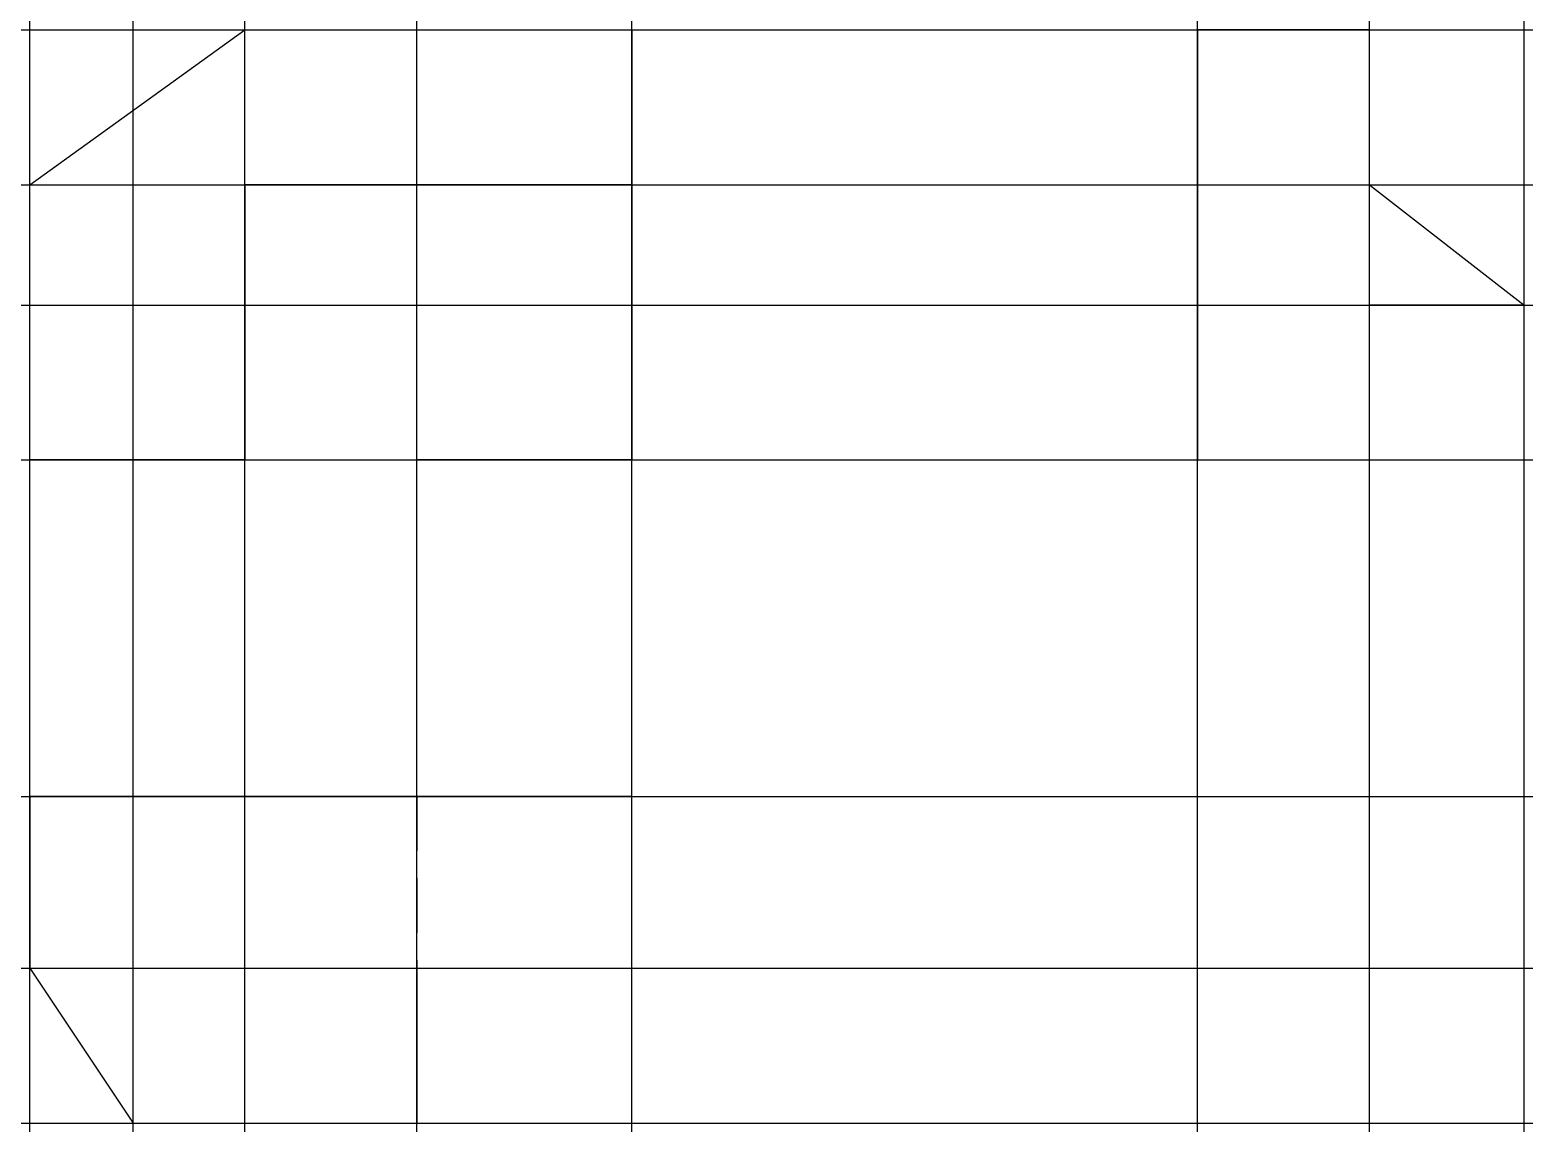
# Model space of a CAD drawing. Header units: millimetres. Extents: x 36 to 209, y 78 to 205.
import ezdxf

# ---------------------------------------------------------------- set-up
doc = ezdxf.new("R2010")
doc.units = ezdxf.units.MM
doc.header["$LTSCALE"] = 0.5
doc.linetypes.add('DASHED', pattern=[19.05, 12.7, -6.35])
for name, color, linetype in [('粗实线', 7, 'Continuous'), ('虚线', 2, 'DASHED'), ('辅助线', 3, 'Continuous')]:
    doc.layers.add(name, color=color, linetype=linetype)

msp = doc.modelspace()

# ---------------------------------------------------------------- linework, layer by layer
at = {"layer": '粗实线'}
for p, q in [((35.54, 186.8), (60.54, 204.8)), ((60.54, 204.8), (105.54, 204.8)), ((105.54, 204.8), (105.54, 154.8)), ((171.33, 204.8), (171.33, 154.8)), ((191.33, 204.8), (171.33, 204.8)), ((191.33, 154.8), (191.33, 204.8)), ((35.54, 154.8), (35.54, 186.8)), ((105.54, 186.8), (60.54, 186.8)), ((60.54, 186.8), (60.54, 154.8)), ((80.54, 154.8), (80.54, 186.8)), ((171.33, 186.8), (191.33, 186.8)), ((191.33, 186.8), (209.33, 172.8)), ((35.54, 172.8), (60.54, 172.8)), ((47.54, 154.8), (47.54, 172.8)), ((80.54, 172.8), (105.54, 172.8)), ((209.33, 172.8), (191.33, 172.8)), ((209.33, 154.8), (209.33, 172.8)), ((60.54, 154.8), (35.54, 154.8)), ((105.54, 154.8), (80.54, 154.8)), ((171.33, 154.8), (209.33, 154.8)), ((35.54, 115.66), (35.54, 95.66)), ((105.54, 115.66), (35.54, 115.66)), ((35.54, 115.66), (35.54, 95.66)), ((60.54, 77.66), (60.54, 115.66)), ((105.54, 77.66), (105.54, 115.66)), ((35.54, 95.66), (47.54, 77.66)), ((35.54, 95.66), (105.54, 95.66)), ((80.54, 95.66), (80.54, 77.66)), ((47.54, 77.66), (60.54, 77.66)), ((80.54, 77.66), (105.54, 77.66))]:
    msp.add_line(p, q, dxfattribs=at)
at = {"layer": '虚线'}
msp.add_line((80.54, 115.66), (80.54, 95.66), dxfattribs=at)
at = {"layer": '辅助线'}
for p, direction in [((66.46, 204.8), (1, 0)), ((35.54, 180.17), (0, 1)), ((47.54, 180.17), (0, 1)), ((60.54, 180.17), (0, 1)), ((80.54, 180.17), (0, 1)), ((105.54, 180.17), (0, 1)), ((171.33, 189.16), (0, 1)), ((191.33, 189.16), (0, 1)), ((209.33, 189.16), (0, 1)), ((66.46, 186.8), (1, 0)), ((66.46, 172.8), (1, 0)), ((66.46, 154.8), (1, 0)), ((30.06, 115.66), (1, 0)), ((30.06, 95.66), (1, 0)), ((30.06, 77.66), (1, 0))]:
    msp.add_xline(p, direction, dxfattribs=at)

doc.saveas('drawing.dxf')
